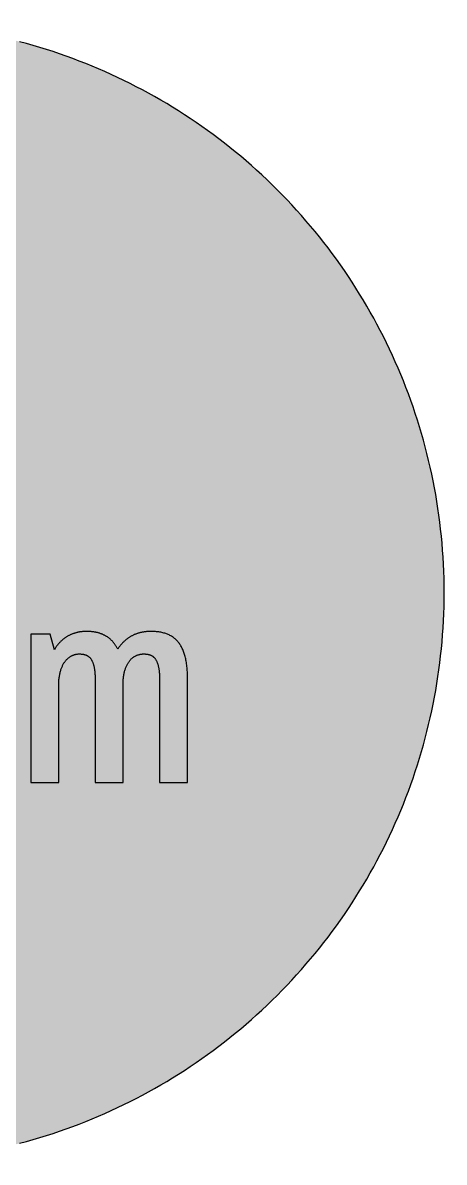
# Model space of a CAD drawing. Header units: millimetres. Extents: x 0 to 212, y 0 to 212.
# Drawn here: x 133.5 to 211.7, y 0.1 to 211.7 of the extents above; entities that cross this region are included whole.
import ezdxf

# ---------------------------------------------------------------- set-up
doc = ezdxf.new("R2010")
doc.units = ezdxf.units.MM

msp = doc.modelspace()

# ---------------------------------------------------------------- hatches: boundary and pattern name
for color, points in [(254, [(211.7189, 105.8869), (211.709, 107.2007), (211.6861, 108.5139), (211.6455, 109.8245), (211.5871, 111.1326), (211.5134, 112.4407), (211.4245, 113.7437), (211.3204, 115.0468), (211.201, 116.3447), (211.0638, 117.6426), (210.9114, 118.9355), (210.7413, 120.2258), (210.5584, 121.5136), (210.3577, 122.7988), (210.1418, 124.079), (209.9107, 125.3566), (209.6643, 126.6292), (209.4027, 127.8992), (209.1258, 129.1641), (208.8337, 130.4239), (208.5264, 131.6812), (208.2038, 132.936), (207.866, 134.1831), (207.5104, 135.4277), (207.1421, 136.6647), (206.7611, 137.8991), (206.3623, 139.1285), (205.9483, 140.3502), (205.5216, 141.5694), (205.0771, 142.781), (204.6199, 143.9901), (204.1474, 145.1915), (203.6623, 146.3853), (203.1619, 147.574), (202.6463, 148.7576), (202.1154, 149.9362), (201.5693, 151.1046), (201.0105, 152.2705), (200.439, 153.4262), (199.8523, 154.5768), (199.2503, 155.7198), (198.6356, 156.8577), (198.0057, 157.9855), (197.3605, 159.1081), (196.7052, 160.2232), (196.0321, 161.3281), (195.3489, 162.4279), (194.6504, 163.5176), (193.9366, 164.6022), (193.2102, 165.6766), (192.471, 166.7434), (191.7167, 167.8), (190.9521, 168.849), (190.1698, 169.8904), (189.3773, 170.9217), (188.5696, 171.9428), (187.7517, 172.9562), (186.9161, 173.9621), (186.0702, 174.9552), (185.2117, 175.9407), (184.338, 176.9161), (183.454, 177.8838), (182.5549, 178.8389), (181.643, 179.7837), (180.721, 180.7185), (179.7837, 181.643), (178.8389, 182.5549), (177.8838, 183.454), (176.9161, 184.338), (175.9407, 185.2117), (174.9552, 186.0702), (173.9621, 186.9161), (172.9562, 187.7492), (171.9428, 188.5696), (170.9217, 189.3773), (169.8904, 190.1698), (168.849, 190.9496), (167.8, 191.7167), (166.7408, 192.471), (165.6766, 193.2102), (164.6022, 193.9366), (163.5176, 194.6504), (162.4279, 195.3489), (161.3281, 196.0321), (160.2232, 196.7052), (159.1081, 197.3631), (157.9855, 198.0057), (156.8577, 198.6356), (155.7198, 199.2503), (154.5768, 199.8523), (153.4262, 200.439), (152.2705, 201.0131), (151.1046, 201.5719), (149.9362, 202.1154), (148.7576, 202.6463), (147.574, 203.1619), (146.3853, 203.6623), (145.1889, 204.15), (143.9875, 204.6199), (142.781, 205.0796), (141.5694, 205.5216), (140.3502, 205.9483), (139.1285, 206.3623), (137.8991, 206.7611), (136.6647, 207.1446), (135.4252, 207.5129), (134.1831, 207.866), (132.9334, 208.2038), (131.6812, 208.5264), (130.4239, 208.8337), (129.1641, 209.1284), (127.8966, 209.4052), (126.6292, 209.6668), (125.3541, 209.9132), (124.0765, 210.1444), (122.7963, 210.3603), (121.5136, 210.5584), (120.2258, 210.7438), (118.9355, 210.9114), (117.6401, 211.0638), (116.3447, 211.201), (115.0468, 211.3229), (113.7437, 211.4271), (112.4382, 211.516), (111.1326, 211.5896), (109.8245, 211.6455), (108.5113, 211.6861), (107.1982, 211.7115), (105.885, 211.7192), (104.5693, 211.7115), (103.2561, 211.6861), (101.9454, 211.6455), (100.6373, 211.5896), (99.3292, 211.516), (98.0262, 211.4271), (96.7232, 211.3229), (95.4253, 211.201), (94.1273, 211.0638), (92.8345, 210.9114), (91.5441, 210.7438), (90.2564, 210.5584), (88.9711, 210.3603), (87.691, 210.1444), (86.4133, 209.9132), (85.1408, 209.6668), (83.8708, 209.4052), (82.6059, 209.1284), (81.346, 208.8337), (80.0887, 208.5264), (78.834, 208.2038), (77.5868, 207.866), (76.3422, 207.5129), (75.1053, 207.1446), (73.8708, 206.7611), (72.6415, 206.3623), (71.4197, 205.9483), (70.2005, 205.5216), (68.9889, 205.0796), (67.7799, 204.6199), (66.5785, 204.15), (65.3847, 203.6623), (64.196, 203.1619), (63.0123, 202.6463), (61.8338, 202.1154), (60.6628, 201.5719), (59.4995, 201.0131), (58.3438, 200.439), (57.1932, 199.8523), (56.0502, 199.2503), (54.9123, 198.6356), (53.7845, 198.0057), (52.6618, 197.3631), (51.5468, 196.7052), (50.4419, 196.0321), (49.342, 195.3489), (48.2524, 194.6504), (47.1678, 193.9366), (46.0934, 193.2102), (45.0266, 192.471), (43.9699, 191.7167), (42.9209, 190.9496), (41.8795, 190.1698), (40.8483, 189.3773), (39.8272, 188.5696), (38.8137, 187.7492), (37.8079, 186.9161), (36.8148, 186.0702), (35.8292, 185.2117), (34.8539, 184.338), (33.8861, 183.454), (32.9311, 182.5549), (31.9862, 181.643), (31.049, 180.7185), (30.1269, 179.7837), (29.2151, 178.8389), (28.3159, 177.8838), (27.432, 176.9161), (26.5582, 175.9407), (25.6997, 174.9552), (24.8539, 173.9621), (24.0208, 172.9562), (23.2004, 171.9428), (22.3926, 170.9217), (21.6002, 169.8904), (20.8204, 168.849), (20.0533, 167.8), (19.2989, 166.7434), (18.5598, 165.6766), (17.8333, 164.6022), (17.1196, 163.5176), (16.4211, 162.4279), (15.7378, 161.3281), (15.0647, 160.2232), (14.4069, 159.1081), (13.7643, 157.9855), (13.1343, 156.8577), (12.5197, 155.7198), (11.9177, 154.5768), (11.3309, 153.4262), (10.7569, 152.2705), (10.1981, 151.1046), (9.6545, 149.9362), (9.1237, 148.7576), (8.6081, 147.574), (8.1077, 146.3853), (7.62, 145.1915), (7.1501, 143.9901), (6.6904, 142.781), (6.2484, 141.5694), (5.8217, 140.3502), (5.4077, 139.1285), (5.0089, 137.8991), (4.6253, 136.6647), (4.257, 135.4277), (3.904, 134.1831), (3.5662, 132.936), (3.2436, 131.6812), (2.9362, 130.4239), (2.6416, 129.1641), (2.3647, 127.8992), (2.1031, 126.6292), (1.8567, 125.3566), (1.6256, 124.079), (1.4097, 122.7988), (1.2116, 121.5136), (1.0262, 120.2258), (0.8585, 118.9355), (0.7061, 117.6426), (0.569, 116.3447), (0.447, 115.0468), (0.3429, 113.7437), (0.254, 112.4407), (0.1803, 111.1326), (0.1245, 109.8245), (0.0838, 108.5139), (0.0584, 107.2007), (0.0508, 105.885), (0.0584, 104.5718), (0.0838, 103.2586), (0.1245, 101.9454), (0.1803, 100.6373), (0.254, 99.3318), (0.3429, 98.0262), (0.447, 96.7232), (0.569, 95.4253), (0.7061, 94.1299), (0.8585, 92.8345), (1.0262, 91.5441), (1.2116, 90.2564), (1.4097, 88.9737), (1.6256, 87.6935), (1.8567, 86.4159), (2.1031, 85.1408), (2.3647, 83.8733), (2.6416, 82.6059), (2.9362, 81.346), (3.2436, 80.0887), (3.5662, 78.8365), (3.904, 77.5868), (4.257, 76.3448), (4.6253, 75.1053), (5.0089, 73.8708), (5.4077, 72.6415), (5.8217, 71.4197), (6.2484, 70.2005), (6.6904, 68.9889), (7.1501, 67.7824), (7.62, 66.581), (8.1077, 65.3847), (8.6081, 64.196), (9.1237, 63.0123), (9.6545, 61.8338), (10.1981, 60.6654), (10.7569, 59.4995), (11.3309, 58.3438), (11.9177, 57.1932), (12.5197, 56.0502), (13.1343, 54.9123), (13.7643, 53.7845), (14.4069, 52.6618), (15.0647, 51.5468), (15.7378, 50.4419), (16.4211, 49.342), (17.1196, 48.2524), (17.8333, 47.1678), (18.5598, 46.0934), (19.2989, 45.0291), (20.0533, 43.9699), (20.8204, 42.9209), (21.6002, 41.8795), (22.3926, 40.8483), (23.2004, 39.8272), (24.0208, 38.8137), (24.8539, 37.8079), (25.6997, 36.8148), (26.5582, 35.8292), (27.432, 34.8539), (28.3159, 33.8861), (29.2151, 32.9311), (30.1269, 31.9862), (31.049, 31.049), (31.9862, 30.1269), (32.9311, 29.2151), (33.8861, 28.3159), (34.8539, 27.432), (35.8292, 26.5582), (36.8148, 25.6997), (37.8079, 24.8539), (38.8137, 24.0182), (39.8272, 23.2004), (40.8483, 22.3926), (41.8795, 21.6002), (42.9209, 20.8178), (43.9699, 20.0533), (45.0266, 19.2989), (46.0934, 18.5598), (47.1678, 17.8333), (48.2524, 17.1196), (49.342, 16.4211), (50.4419, 15.7378), (51.5468, 15.0647), (52.6618, 14.4094), (53.7845, 13.7643), (54.9123, 13.1343), (56.0502, 12.5197), (57.1932, 11.9177), (58.3438, 11.3309), (59.4995, 10.7594), (60.6628, 10.2006), (61.8338, 9.6545), (63.0123, 9.1237), (64.196, 8.6081), (65.3847, 8.1077), (66.5785, 7.6225), (67.7799, 7.1501), (68.9889, 6.6929), (70.2005, 6.2484), (71.4197, 5.8217), (72.6415, 5.4077), (73.8708, 5.0089), (75.1053, 4.6279), (76.3422, 4.2596), (77.5868, 3.904), (78.834, 3.5662), (80.0887, 3.2436), (81.346, 2.9362), (82.6059, 2.6441), (83.8708, 2.3673), (85.1408, 2.1057), (86.4133, 1.8593), (87.691, 1.6281), (88.9711, 1.4122), (90.2564, 1.2116), (91.5441, 1.0287), (92.8345, 0.8585), (94.1273, 0.7061), (95.4253, 0.569), (96.7232, 0.4496), (98.0262, 0.3454), (99.3292, 0.2565), (100.6373, 0.1829), (101.9454, 0.1245), (103.2561, 0.0838), (104.5693, 0.061), (105.885, 0.0533), (107.1982, 0.061), (108.5113, 0.0838), (109.8245, 0.1245), (111.1326, 0.1829), (112.4382, 0.2565), (113.7437, 0.3454), (115.0468, 0.4496), (116.3447, 0.569), (117.6401, 0.7061), (118.9355, 0.8585), (120.2258, 1.0287), (121.5136, 1.2116), (122.7963, 1.4122), (124.0765, 1.6281), (125.3541, 1.8593), (126.6292, 2.1057), (127.8966, 2.3673), (129.1641, 2.6441), (130.4239, 2.9362), (131.6812, 3.2436), (132.9334, 3.5662), (134.1831, 3.904), (135.4252, 4.2596), (136.6647, 4.6279), (137.8991, 5.0089), (139.1285, 5.4077), (140.3502, 5.8217), (141.5694, 6.2484), (142.781, 6.6929), (143.9875, 7.1501), (145.1889, 7.6225), (146.3853, 8.1077), (147.574, 8.6081), (148.7576, 9.1237), (149.9362, 9.6545), (151.1046, 10.2006), (152.2705, 10.7594), (153.4262, 11.3309), (154.5768, 11.9177), (155.7198, 12.5197), (156.8577, 13.1343), (157.9855, 13.7643), (159.1081, 14.4094), (160.2232, 15.0647), (161.3281, 15.7378), (162.4279, 16.4211), (163.5176, 17.1196), (164.6022, 17.8333), (165.6766, 18.5598), (166.7408, 19.2989), (167.8, 20.0533), (168.849, 20.8178), (169.8904, 21.6002), (170.9217, 22.3926), (171.9428, 23.2004), (172.9562, 24.0182), (173.9621, 24.8539), (174.9552, 25.6997), (175.9407, 26.5582), (176.9161, 27.432), (177.8838, 28.3159), (178.8389, 29.2151), (179.7837, 30.1269), (180.721, 31.049), (181.643, 31.9862), (182.5549, 32.9311), (183.454, 33.8861), (184.338, 34.8539), (185.2117, 35.8292), (186.0702, 36.8148), (186.9161, 37.8079), (187.7517, 38.8137), (188.5696, 39.8272), (189.3773, 40.8483), (190.1698, 41.8795), (190.9521, 42.9209), (191.7167, 43.9699), (192.471, 45.0291), (193.2102, 46.0934), (193.9366, 47.1678), (194.6504, 48.2524), (195.3489, 49.342), (196.0321, 50.4419), (196.7052, 51.5468), (197.3605, 52.6618), (198.0057, 53.7845), (198.6356, 54.9123), (199.2503, 56.0502), (199.8523, 57.1932), (200.439, 58.3438), (201.0105, 59.4995), (201.5693, 60.6654), (202.1154, 61.8338), (202.6463, 63.0123), (203.1619, 64.196), (203.6623, 65.3847), (204.1474, 66.581), (204.6199, 67.7824), (205.0771, 68.9889), (205.5216, 70.2005), (205.9483, 71.4197), (206.3623, 72.6415), (206.7611, 73.8708), (207.1421, 75.1053), (207.5104, 76.3448), (207.866, 77.5868), (208.2038, 78.8365), (208.5264, 80.0887), (208.8337, 81.346), (209.1258, 82.6059), (209.4027, 83.8733), (209.6643, 85.1408), (209.9107, 86.4159), (210.1418, 87.6935), (210.3577, 88.9737), (210.5584, 90.2564), (210.7413, 91.5441), (210.9114, 92.8345), (211.0638, 94.1299), (211.201, 95.4253), (211.3204, 96.7232), (211.4245, 98.0262), (211.5134, 99.3318), (211.5871, 100.6373), (211.6455, 101.9454), (211.6861, 103.2586), (211.709, 104.5718), (211.7166, 105.885)]), (59, [(152.1354, 70.6092), (152.1354, 88.7578), (152.1358, 88.9686), (152.1409, 89.1743), (152.1485, 89.375), (152.1587, 89.5706), (152.1739, 89.7636), (152.1892, 89.949), (152.2095, 90.1319), (152.2324, 90.3097), (152.2578, 90.4824), (152.2857, 90.6501), (152.3162, 90.8152), (152.3492, 90.9752), (152.3848, 91.1301), (152.4229, 91.28), (152.4635, 91.4273), (152.5067, 91.5695), (152.5499, 91.7092), (152.5981, 91.8439), (152.6464, 91.9734), (152.6972, 92.1004), (152.7505, 92.2223), (152.8064, 92.3392), (152.8623, 92.4535), (152.9207, 92.5652), (152.9817, 92.6719), (153.0426, 92.776), (153.1061, 92.8751), (153.1722, 92.9716), (153.2382, 93.0631), (153.3042, 93.1545), (153.3728, 93.2383), (153.4439, 93.3221), (153.5151, 93.4009), (153.5887, 93.4771), (153.6598, 93.5482), (153.736, 93.6168), (153.8097, 93.6828), (153.8859, 93.7463), (153.9646, 93.8073), (154.0408, 93.8632), (154.1196, 93.919), (154.1983, 93.9698), (154.2771, 94.0181), (154.3583, 94.0638), (154.4371, 94.107), (154.5184, 94.1476), (154.5996, 94.1832), (154.6784, 94.2188), (154.7597, 94.2518), (154.8409, 94.2823), (154.9222, 94.3102), (155.0035, 94.3356), (155.0848, 94.3585), (155.1635, 94.3788), (155.2448, 94.3966), (155.3261, 94.4143), (155.4048, 94.427), (155.4836, 94.4397), (155.5623, 94.4499), (155.641, 94.4575), (155.7172, 94.4651), (155.7934, 94.4702), (155.8696, 94.4728), (155.9433, 94.4728), (156.0347, 94.4728), (156.1262, 94.4702), (156.2125, 94.4651), (156.3014, 94.4601), (156.3853, 94.4524), (156.4691, 94.4448), (156.5529, 94.4347), (156.6342, 94.422), (156.7129, 94.4067), (156.7917, 94.3915), (156.8704, 94.3737), (156.9441, 94.3534), (157.0203, 94.3305), (157.0914, 94.3077), (157.1625, 94.2823), (157.2336, 94.2543), (157.3022, 94.2238), (157.3682, 94.1908), (157.4343, 94.1553), (157.5003, 94.1172), (157.5613, 94.0791), (157.6248, 94.0359), (157.6832, 93.9927), (157.7416, 93.9444), (157.8, 93.8962), (157.8559, 93.8428), (157.9093, 93.7895), (157.9626, 93.7311), (158.0134, 93.6701), (158.0642, 93.6066), (158.1125, 93.5431), (158.1607, 93.4745), (158.2064, 93.4009), (158.2496, 93.3272), (158.2928, 93.251), (158.3334, 93.1697), (158.3741, 93.0859), (158.4122, 92.9996), (158.4503, 92.9081), (158.4858, 92.8167), (158.5214, 92.7202), (158.5519, 92.6186), (158.5849, 92.517), (158.6154, 92.4103), (158.6433, 92.3011), (158.6687, 92.1868), (158.6967, 92.0699), (158.7195, 91.9505), (158.7424, 91.8261), (158.7627, 91.6965), (158.783, 91.567), (158.8008, 91.4298), (158.8186, 91.2927), (158.8338, 91.1479), (158.8465, 91.0006), (158.8592, 90.8507), (158.8719, 90.6958), (158.8795, 90.5383), (158.8897, 90.3757), (158.8948, 90.2081), (158.8999, 90.0354), (158.9049, 89.8601), (158.9075, 89.6823), (158.9075, 89.4969), (158.9084, 70.6092), (164.0939, 70.6092), (164.0939, 89.7636), (164.0916, 90.0506), (164.0865, 90.3326), (164.0789, 90.6094), (164.0688, 90.8837), (164.0561, 91.1504), (164.0383, 91.4121), (164.0205, 91.6686), (163.9976, 91.9226), (163.9722, 92.169), (163.9418, 92.4128), (163.9113, 92.649), (163.8757, 92.8827), (163.8376, 93.1088), (163.7944, 93.3323), (163.7513, 93.5507), (163.703, 93.7641), (163.6522, 93.9724), (163.5989, 94.1756), (163.5404, 94.3737), (163.4795, 94.5667), (163.416, 94.7572), (163.3474, 94.9401), (163.2763, 95.1205), (163.2026, 95.2957), (163.1239, 95.4659), (163.0451, 95.631), (162.9588, 95.7936), (162.8724, 95.9485), (162.781, 96.1009), (162.6845, 96.2482), (162.5879, 96.3905), (162.4863, 96.5302), (162.3797, 96.6622), (162.2704, 96.7918), (162.1587, 96.9162), (162.0418, 97.0356), (161.9225, 97.1525), (161.8005, 97.2642), (161.6735, 97.3709), (161.544, 97.4725), (161.4094, 97.569), (161.2697, 97.663), (161.13, 97.7519), (160.9827, 97.8383), (160.8353, 97.917), (160.6829, 97.9932), (160.5255, 98.0669), (160.3654, 98.1329), (160.2003, 98.1964), (160.0327, 98.2574), (159.86, 98.3107), (159.6847, 98.3615), (159.5044, 98.4098), (159.3215, 98.4504), (159.1335, 98.491), (158.943, 98.5241), (158.7475, 98.5545), (158.5493, 98.5799), (158.3461, 98.6028), (158.1379, 98.6206), (157.927, 98.6333), (157.7111, 98.6434), (157.4902, 98.6511), (157.2666, 98.6511), (157.1498, 98.6511), (157.0355, 98.6485), (156.9187, 98.646), (156.8044, 98.6409), (156.6901, 98.6333), (156.5758, 98.6257), (156.464, 98.6155), (156.3497, 98.6053), (156.2379, 98.5926), (156.1262, 98.5774), (156.0144, 98.5622), (155.9052, 98.5444), (155.7934, 98.5266), (155.6842, 98.5063), (155.575, 98.4834), (155.4683, 98.4606), (155.3591, 98.4352), (155.2524, 98.4072), (155.1457, 98.3793), (155.0391, 98.3488), (154.9349, 98.3183), (154.8308, 98.2853), (154.7266, 98.2497), (154.6225, 98.2142), (154.5209, 98.1761), (154.4193, 98.138), (154.3177, 98.0948), (154.2161, 98.0542), (154.117, 98.0084), (154.018, 97.9627), (153.9189, 97.9145), (153.8199, 97.8662), (153.7233, 97.8154), (153.6268, 97.7621), (153.5328, 97.7062), (153.4389, 97.6503), (153.3449, 97.5944), (153.2509, 97.5335), (153.1569, 97.4725), (153.0655, 97.409), (152.9766, 97.3455), (152.8851, 97.2795), (152.7962, 97.2109), (152.7073, 97.1398), (152.621, 97.0686), (152.5346, 96.995), (152.4483, 96.9213), (152.3644, 96.8451), (152.2781, 96.7664), (152.1968, 96.6851), (152.113, 96.6038), (152.0317, 96.52), (151.9504, 96.4336), (151.8717, 96.3473), (151.7929, 96.2558), (151.7167, 96.1669), (151.638, 96.073), (151.5618, 95.979), (151.4881, 95.8825), (151.4145, 95.7834), (151.3408, 95.6818), (151.2697, 95.5802), (151.1986, 95.4761), (151.1275, 95.3719), (151.0741, 95.4735), (151.0208, 95.5751), (150.9674, 95.6767), (150.9116, 95.7732), (150.8531, 95.8698), (150.7947, 95.9663), (150.7363, 96.0577), (150.6753, 96.1492), (150.6118, 96.2406), (150.5483, 96.327), (150.4848, 96.4159), (150.4188, 96.4997), (150.3528, 96.5835), (150.2842, 96.6648), (150.2156, 96.7435), (150.1445, 96.8223), (150.0734, 96.8985), (150.0022, 96.9721), (149.9286, 97.0458), (149.8524, 97.1169), (149.7762, 97.188), (149.7, 97.2541), (149.6212, 97.3226), (149.54, 97.3861), (149.4612, 97.4496), (149.3774, 97.5106), (149.2936, 97.5716), (149.2098, 97.63), (149.1234, 97.6859), (149.037, 97.7392), (148.9507, 97.7925), (148.8592, 97.8459), (148.7703, 97.8941), (148.6789, 97.9449), (148.5849, 97.9907), (148.4909, 98.0364), (148.3944, 98.0796), (148.2979, 98.1202), (148.2014, 98.1608), (148.1023, 98.2015), (148.0033, 98.237), (147.9017, 98.2726), (147.7975, 98.3056), (147.6934, 98.3386), (147.5892, 98.3691), (147.4826, 98.3996), (147.3759, 98.4275), (147.2667, 98.4529), (147.1574, 98.4758), (147.0457, 98.4987), (146.9339, 98.5215), (146.8196, 98.5393), (146.7053, 98.5571), (146.5885, 98.5749), (146.4716, 98.5901), (146.3548, 98.6028), (146.2329, 98.613), (146.1135, 98.6231), (145.9916, 98.6333), (145.8671, 98.6409), (145.7427, 98.646), (145.6157, 98.6485), (145.4887, 98.6511), (145.3617, 98.6511), (145.2524, 98.6511), (145.1432, 98.6485), (145.034, 98.646), (144.9248, 98.6409), (144.8181, 98.6358), (144.7089, 98.6257), (144.6022, 98.618), (144.493, 98.6079), (144.3863, 98.5952), (144.2796, 98.5799), (144.1729, 98.5647), (144.0663, 98.5495), (143.9596, 98.5291), (143.8554, 98.5088), (143.7488, 98.4885), (143.6446, 98.4656), (143.5405, 98.4402), (143.4363, 98.4148), (143.3322, 98.3869), (143.2306, 98.3564), (143.1265, 98.3259), (143.0249, 98.2929), (142.9233, 98.2599), (142.8217, 98.2218), (142.7226, 98.1837), (142.621, 98.1456), (142.5219, 98.105), (142.4229, 98.0618), (142.3238, 98.0161), (142.2273, 97.9703), (142.1308, 97.9221), (142.0343, 97.8713), (141.9377, 97.8205), (141.8438, 97.7671), (141.7472, 97.7113), (141.6533, 97.6554), (141.5618, 97.5944), (141.4704, 97.5335), (141.3764, 97.4725), (141.2875, 97.4065), (141.1961, 97.3404), (141.1072, 97.2718), (141.0208, 97.2033), (140.9319, 97.1296), (140.8455, 97.0559), (140.7592, 96.9797), (140.6754, 96.901), (140.5915, 96.8223), (140.5077, 96.741), (140.4264, 96.6572), (140.3452, 96.5708), (140.2639, 96.4819), (140.1851, 96.393), (140.1064, 96.3016), (140.0302, 96.2076), (139.954, 96.1111), (139.8778, 96.012), (139.8041, 95.9129), (139.7305, 95.8088), (139.6594, 95.7047), (139.5882, 95.598), (139.5171, 95.4913), (139.4485, 95.3795), (139.3825, 95.2652), (138.5895, 98.1244), (134.9897, 98.1244), (134.9897, 70.6092), (140.177, 70.6092), (140.177, 88.4407), (140.1775, 88.6612), (140.1826, 88.8797), (140.1902, 89.093), (140.2004, 89.3013), (140.2156, 89.502), (140.2334, 89.7001), (140.2537, 89.8931), (140.2766, 90.0811), (140.302, 90.264), (140.3299, 90.4418), (140.3629, 90.6145), (140.396, 90.7847), (140.4315, 90.9472), (140.4696, 91.1073), (140.5128, 91.2622), (140.556, 91.4146), (140.6017, 91.5594), (140.6474, 91.7016), (140.6982, 91.8388), (140.749, 91.9734), (140.8049, 92.1004), (140.8608, 92.2274), (140.9167, 92.3468), (140.9776, 92.4636), (141.0386, 92.5779), (141.0995, 92.6871), (141.163, 92.7913), (141.2291, 92.8929), (141.2977, 92.9894), (141.3637, 93.0834), (141.4348, 93.1748), (141.5059, 93.2612), (141.5771, 93.345), (141.6507, 93.4237), (141.7244, 93.4999), (141.798, 93.5736), (141.8742, 93.6447), (141.9504, 93.7108), (142.0266, 93.7743), (142.1054, 93.8327), (142.1841, 93.8911), (142.2629, 93.9444), (142.3416, 93.9952), (142.4203, 94.0435), (142.5016, 94.0892), (142.5804, 94.1299), (142.6616, 94.1705), (142.7429, 94.2061), (142.8217, 94.2416), (142.9029, 94.2721), (142.9842, 94.3026), (143.063, 94.328), (143.1442, 94.3534), (143.223, 94.3737), (143.3017, 94.394), (143.3805, 94.4118), (143.4592, 94.427), (143.5354, 94.4397), (143.6116, 94.4499), (143.6878, 94.4575), (143.764, 94.4651), (143.8377, 94.4702), (143.9113, 94.4728), (143.985, 94.4728), (144.0764, 94.4728), (144.1653, 94.4702), (144.2542, 94.4651), (144.3406, 94.4601), (144.4269, 94.4524), (144.5108, 94.4448), (144.592, 94.4347), (144.6733, 94.422), (144.7546, 94.4067), (144.8333, 94.3915), (144.9095, 94.3737), (144.9857, 94.3534), (145.0594, 94.3305), (145.1331, 94.3077), (145.2042, 94.2823), (145.2728, 94.2543), (145.3413, 94.2238), (145.4099, 94.1908), (145.476, 94.1553), (145.5395, 94.1172), (145.603, 94.0791), (145.6639, 94.0359), (145.7249, 93.9927), (145.7833, 93.9444), (145.8392, 93.8962), (145.8951, 93.8428), (145.9509, 93.7895), (146.0043, 93.7311), (146.0551, 93.6701), (146.1059, 93.6066), (146.1541, 93.5431), (146.1999, 93.4745), (146.2456, 93.4009), (146.2913, 93.3272), (146.3345, 93.251), (146.3751, 93.1697), (146.4158, 93.0859), (146.4539, 92.9996), (146.492, 92.9081), (146.5275, 92.8167), (146.5605, 92.7202), (146.5936, 92.6186), (146.6266, 92.517), (146.6545, 92.4103), (146.685, 92.3011), (146.7104, 92.1868), (146.7358, 92.0699), (146.7612, 91.9505), (146.7841, 91.8261), (146.8044, 91.6965), (146.8247, 91.567), (146.8425, 91.4298), (146.8603, 91.2927), (146.8755, 91.1479), (146.8882, 91.0006), (146.9009, 90.8507), (146.9136, 90.6958), (146.9212, 90.5383), (146.9314, 90.3757), (146.9365, 90.2081), (146.9415, 90.0354), (146.9466, 89.8601), (146.9492, 89.6823), (146.9492, 89.4969), (146.9499, 70.6092)])]:
    msp.add_hatch(color=color).paths.add_polyline_path(points)

# ---------------------------------------------------------------- linework, layer by layer
at = {"color": 254}
for points in [[(211.7189, 105.8869), (211.709, 107.2007), (211.6861, 108.5139), (211.6455, 109.8245), (211.5871, 111.1326), (211.5134, 112.4407), (211.4245, 113.7437), (211.3204, 115.0468), (211.201, 116.3447), (211.0638, 117.6426), (210.9114, 118.9355), (210.7413, 120.2258), (210.5584, 121.5136), (210.3577, 122.7988), (210.1418, 124.079), (209.9107, 125.3566), (209.6643, 126.6292), (209.4027, 127.8992), (209.1258, 129.1641), (208.8337, 130.4239), (208.5264, 131.6812), (208.2038, 132.936), (207.866, 134.1831), (207.5104, 135.4277), (207.1421, 136.6647), (206.7611, 137.8991), (206.3623, 139.1285), (205.9483, 140.3502), (205.5216, 141.5694), (205.0771, 142.781), (204.6199, 143.9901), (204.1474, 145.1915), (203.6623, 146.3853), (203.1619, 147.574), (202.6463, 148.7576), (202.1154, 149.9362), (201.5693, 151.1046), (201.0105, 152.2705), (200.439, 153.4262), (199.8523, 154.5768), (199.2503, 155.7198), (198.6356, 156.8577), (198.0057, 157.9855), (197.3605, 159.1081), (196.7052, 160.2232), (196.0321, 161.3281), (195.3489, 162.4279), (194.6504, 163.5176), (193.9366, 164.6022), (193.2102, 165.6766), (192.471, 166.7434), (191.7167, 167.8), (190.9521, 168.849), (190.1698, 169.8904), (189.3773, 170.9217), (188.5696, 171.9428), (187.7517, 172.9562), (186.9161, 173.9621), (186.0702, 174.9552), (185.2117, 175.9407), (184.338, 176.9161), (183.454, 177.8838), (182.5549, 178.8389), (181.643, 179.7837), (180.721, 180.7185), (179.7837, 181.643), (178.8389, 182.5549), (177.8838, 183.454), (176.9161, 184.338), (175.9407, 185.2117), (174.9552, 186.0702), (173.9621, 186.9161), (172.9562, 187.7492), (171.9428, 188.5696), (170.9217, 189.3773), (169.8904, 190.1698), (168.849, 190.9496), (167.8, 191.7167), (166.7408, 192.471), (165.6766, 193.2102), (164.6022, 193.9366), (163.5176, 194.6504), (162.4279, 195.3489), (161.3281, 196.0321), (160.2232, 196.7052), (159.1081, 197.3631), (157.9855, 198.0057), (156.8577, 198.6356), (155.7198, 199.2503), (154.5768, 199.8523), (153.4262, 200.439), (152.2705, 201.0131), (151.1046, 201.5719), (149.9362, 202.1154), (148.7576, 202.6463), (147.574, 203.1619), (146.3853, 203.6623), (145.1889, 204.15), (143.9875, 204.6199), (142.781, 205.0796), (141.5694, 205.5216), (140.3502, 205.9483), (139.1285, 206.3623), (137.8991, 206.7611), (136.6647, 207.1446), (135.4252, 207.5129), (134.1831, 207.866), (132.9334, 208.2038)], [(132.9334, 3.5662), (134.1831, 3.904), (135.4252, 4.2596), (136.6647, 4.6279), (137.8991, 5.0089), (139.1285, 5.4077), (140.3502, 5.8217), (141.5694, 6.2484), (142.781, 6.6929), (143.9875, 7.1501), (145.1889, 7.6225), (146.3853, 8.1077), (147.574, 8.6081), (148.7576, 9.1237), (149.9362, 9.6545), (151.1046, 10.2006), (152.2705, 10.7594), (153.4262, 11.3309), (154.5768, 11.9177), (155.7198, 12.5197), (156.8577, 13.1343), (157.9855, 13.7643), (159.1081, 14.4094), (160.2232, 15.0647), (161.3281, 15.7378), (162.4279, 16.4211), (163.5176, 17.1196), (164.6022, 17.8333), (165.6766, 18.5598), (166.7408, 19.2989), (167.8, 20.0533), (168.849, 20.8178), (169.8904, 21.6002), (170.9217, 22.3926), (171.9428, 23.2004), (172.9562, 24.0182), (173.9621, 24.8539), (174.9552, 25.6997), (175.9407, 26.5582), (176.9161, 27.432), (177.8838, 28.3159), (178.8389, 29.2151), (179.7837, 30.1269), (180.721, 31.049), (181.643, 31.9862), (182.5549, 32.9311), (183.454, 33.8861), (184.338, 34.8539), (185.2117, 35.8292), (186.0702, 36.8148), (186.9161, 37.8079), (187.7517, 38.8137), (188.5696, 39.8272), (189.3773, 40.8483), (190.1698, 41.8795), (190.9521, 42.9209), (191.7167, 43.9699), (192.471, 45.0291), (193.2102, 46.0934), (193.9366, 47.1678), (194.6504, 48.2524), (195.3489, 49.342), (196.0321, 50.4419), (196.7052, 51.5468), (197.3605, 52.6618), (198.0057, 53.7845), (198.6356, 54.9123), (199.2503, 56.0502), (199.8523, 57.1932), (200.439, 58.3438), (201.0105, 59.4995), (201.5693, 60.6654), (202.1154, 61.8338), (202.6463, 63.0123), (203.1619, 64.196), (203.6623, 65.3847), (204.1474, 66.581), (204.6199, 67.7824), (205.0771, 68.9889), (205.5216, 70.2005), (205.9483, 71.4197), (206.3623, 72.6415), (206.7611, 73.8708), (207.1421, 75.1053), (207.5104, 76.3448), (207.866, 77.5868), (208.2038, 78.8365), (208.5264, 80.0887), (208.8337, 81.346), (209.1258, 82.6059), (209.4027, 83.8733), (209.6643, 85.1408), (209.9107, 86.4159), (210.1418, 87.6935), (210.3577, 88.9737), (210.5584, 90.2564), (210.7413, 91.5441), (210.9114, 92.8345), (211.0638, 94.1299), (211.201, 95.4253), (211.3204, 96.7232), (211.4245, 98.0262), (211.5134, 99.3318), (211.5871, 100.6373), (211.6455, 101.9454), (211.6861, 103.2586), (211.709, 104.5718), (211.7166, 105.885), (211.7189, 105.8869)]]:
    msp.add_lwpolyline(points, dxfattribs=at)
at = {"color": 59}
msp.add_lwpolyline([(152.1354, 70.6092), (152.1354, 88.7578), (152.1358, 88.9686), (152.1409, 89.1743), (152.1485, 89.375), (152.1587, 89.5706), (152.1739, 89.7636), (152.1892, 89.949), (152.2095, 90.1319), (152.2324, 90.3097), (152.2578, 90.4824), (152.2857, 90.6501), (152.3162, 90.8152), (152.3492, 90.9752), (152.3848, 91.1301), (152.4229, 91.28), (152.4635, 91.4273), (152.5067, 91.5695), (152.5499, 91.7092), (152.5981, 91.8439), (152.6464, 91.9734), (152.6972, 92.1004), (152.7505, 92.2223), (152.8064, 92.3392), (152.8623, 92.4535), (152.9207, 92.5652), (152.9817, 92.6719), (153.0426, 92.776), (153.1061, 92.8751), (153.1722, 92.9716), (153.2382, 93.0631), (153.3042, 93.1545), (153.3728, 93.2383), (153.4439, 93.3221), (153.5151, 93.4009), (153.5887, 93.4771), (153.6598, 93.5482), (153.736, 93.6168), (153.8097, 93.6828), (153.8859, 93.7463), (153.9646, 93.8073), (154.0408, 93.8632), (154.1196, 93.919), (154.1983, 93.9698), (154.2771, 94.0181), (154.3583, 94.0638), (154.4371, 94.107), (154.5184, 94.1476), (154.5996, 94.1832), (154.6784, 94.2188), (154.7597, 94.2518), (154.8409, 94.2823), (154.9222, 94.3102), (155.0035, 94.3356), (155.0848, 94.3585), (155.1635, 94.3788), (155.2448, 94.3966), (155.3261, 94.4143), (155.4048, 94.427), (155.4836, 94.4397), (155.5623, 94.4499), (155.641, 94.4575), (155.7172, 94.4651), (155.7934, 94.4702), (155.8696, 94.4728), (155.9433, 94.4728), (156.0347, 94.4728), (156.1262, 94.4702), (156.2125, 94.4651), (156.3014, 94.4601), (156.3853, 94.4524), (156.4691, 94.4448), (156.5529, 94.4347), (156.6342, 94.422), (156.7129, 94.4067), (156.7917, 94.3915), (156.8704, 94.3737), (156.9441, 94.3534), (157.0203, 94.3305), (157.0914, 94.3077), (157.1625, 94.2823), (157.2336, 94.2543), (157.3022, 94.2238), (157.3682, 94.1908), (157.4343, 94.1553), (157.5003, 94.1172), (157.5613, 94.0791), (157.6248, 94.0359), (157.6832, 93.9927), (157.7416, 93.9444), (157.8, 93.8962), (157.8559, 93.8428), (157.9093, 93.7895), (157.9626, 93.7311), (158.0134, 93.6701), (158.0642, 93.6066), (158.1125, 93.5431), (158.1607, 93.4745), (158.2064, 93.4009), (158.2496, 93.3272), (158.2928, 93.251), (158.3334, 93.1697), (158.3741, 93.0859), (158.4122, 92.9996), (158.4503, 92.9081), (158.4858, 92.8167), (158.5214, 92.7202), (158.5519, 92.6186), (158.5849, 92.517), (158.6154, 92.4103), (158.6433, 92.3011), (158.6687, 92.1868), (158.6967, 92.0699), (158.7195, 91.9505), (158.7424, 91.8261), (158.7627, 91.6965), (158.783, 91.567), (158.8008, 91.4298), (158.8186, 91.2927), (158.8338, 91.1479), (158.8465, 91.0006), (158.8592, 90.8507), (158.8719, 90.6958), (158.8795, 90.5383), (158.8897, 90.3757), (158.8948, 90.2081), (158.8999, 90.0354), (158.9049, 89.8601), (158.9075, 89.6823), (158.9075, 89.4969), (158.9084, 70.6092), (164.0939, 70.6092), (164.0939, 89.7636), (164.0916, 90.0506), (164.0865, 90.3326), (164.0789, 90.6094), (164.0688, 90.8837), (164.0561, 91.1504), (164.0383, 91.4121), (164.0205, 91.6686), (163.9976, 91.9226), (163.9722, 92.169), (163.9418, 92.4128), (163.9113, 92.649), (163.8757, 92.8827), (163.8376, 93.1088), (163.7944, 93.3323), (163.7513, 93.5507), (163.703, 93.7641), (163.6522, 93.9724), (163.5989, 94.1756), (163.5404, 94.3737), (163.4795, 94.5667), (163.416, 94.7572), (163.3474, 94.9401), (163.2763, 95.1205), (163.2026, 95.2957), (163.1239, 95.4659), (163.0451, 95.631), (162.9588, 95.7936), (162.8724, 95.9485), (162.781, 96.1009), (162.6845, 96.2482), (162.5879, 96.3905), (162.4863, 96.5302), (162.3797, 96.6622), (162.2704, 96.7918), (162.1587, 96.9162), (162.0418, 97.0356), (161.9225, 97.1525), (161.8005, 97.2642), (161.6735, 97.3709), (161.544, 97.4725), (161.4094, 97.569), (161.2697, 97.663), (161.13, 97.7519), (160.9827, 97.8383), (160.8353, 97.917), (160.6829, 97.9932), (160.5255, 98.0669), (160.3654, 98.1329), (160.2003, 98.1964), (160.0327, 98.2574), (159.86, 98.3107), (159.6847, 98.3615), (159.5044, 98.4098), (159.3215, 98.4504), (159.1335, 98.491), (158.943, 98.5241), (158.7475, 98.5545), (158.5493, 98.5799), (158.3461, 98.6028), (158.1379, 98.6206), (157.927, 98.6333), (157.7111, 98.6434), (157.4902, 98.6511), (157.2666, 98.6511), (157.1498, 98.6511), (157.0355, 98.6485), (156.9187, 98.646), (156.8044, 98.6409), (156.6901, 98.6333), (156.5758, 98.6257), (156.464, 98.6155), (156.3497, 98.6053), (156.2379, 98.5926), (156.1262, 98.5774), (156.0144, 98.5622), (155.9052, 98.5444), (155.7934, 98.5266), (155.6842, 98.5063), (155.575, 98.4834), (155.4683, 98.4606), (155.3591, 98.4352), (155.2524, 98.4072), (155.1457, 98.3793), (155.0391, 98.3488), (154.9349, 98.3183), (154.8308, 98.2853), (154.7266, 98.2497), (154.6225, 98.2142), (154.5209, 98.1761), (154.4193, 98.138), (154.3177, 98.0948), (154.2161, 98.0542), (154.117, 98.0084), (154.018, 97.9627), (153.9189, 97.9145), (153.8199, 97.8662), (153.7233, 97.8154), (153.6268, 97.7621), (153.5328, 97.7062), (153.4389, 97.6503), (153.3449, 97.5944), (153.2509, 97.5335), (153.1569, 97.4725), (153.0655, 97.409), (152.9766, 97.3455), (152.8851, 97.2795), (152.7962, 97.2109), (152.7073, 97.1398), (152.621, 97.0686), (152.5346, 96.995), (152.4483, 96.9213), (152.3644, 96.8451), (152.2781, 96.7664), (152.1968, 96.6851), (152.113, 96.6038), (152.0317, 96.52), (151.9504, 96.4336), (151.8717, 96.3473), (151.7929, 96.2558), (151.7167, 96.1669), (151.638, 96.073), (151.5618, 95.979), (151.4881, 95.8825), (151.4145, 95.7834), (151.3408, 95.6818), (151.2697, 95.5802), (151.1986, 95.4761), (151.1275, 95.3719), (151.0741, 95.4735), (151.0208, 95.5751), (150.9674, 95.6767), (150.9116, 95.7732), (150.8531, 95.8698), (150.7947, 95.9663), (150.7363, 96.0577), (150.6753, 96.1492), (150.6118, 96.2406), (150.5483, 96.327), (150.4848, 96.4159), (150.4188, 96.4997), (150.3528, 96.5835), (150.2842, 96.6648), (150.2156, 96.7435), (150.1445, 96.8223), (150.0734, 96.8985), (150.0022, 96.9721), (149.9286, 97.0458), (149.8524, 97.1169), (149.7762, 97.188), (149.7, 97.2541), (149.6212, 97.3226), (149.54, 97.3861), (149.4612, 97.4496), (149.3774, 97.5106), (149.2936, 97.5716), (149.2098, 97.63), (149.1234, 97.6859), (149.037, 97.7392), (148.9507, 97.7925), (148.8592, 97.8459), (148.7703, 97.8941), (148.6789, 97.9449), (148.5849, 97.9907), (148.4909, 98.0364), (148.3944, 98.0796), (148.2979, 98.1202), (148.2014, 98.1608), (148.1023, 98.2015), (148.0033, 98.237), (147.9017, 98.2726), (147.7975, 98.3056), (147.6934, 98.3386), (147.5892, 98.3691), (147.4826, 98.3996), (147.3759, 98.4275), (147.2667, 98.4529), (147.1574, 98.4758), (147.0457, 98.4987), (146.9339, 98.5215), (146.8196, 98.5393), (146.7053, 98.5571), (146.5885, 98.5749), (146.4716, 98.5901), (146.3548, 98.6028), (146.2329, 98.613), (146.1135, 98.6231), (145.9916, 98.6333), (145.8671, 98.6409), (145.7427, 98.646), (145.6157, 98.6485), (145.4887, 98.6511), (145.3617, 98.6511), (145.2524, 98.6511), (145.1432, 98.6485), (145.034, 98.646), (144.9248, 98.6409), (144.8181, 98.6358), (144.7089, 98.6257), (144.6022, 98.618), (144.493, 98.6079), (144.3863, 98.5952), (144.2796, 98.5799), (144.1729, 98.5647), (144.0663, 98.5495), (143.9596, 98.5291), (143.8554, 98.5088), (143.7488, 98.4885), (143.6446, 98.4656), (143.5405, 98.4402), (143.4363, 98.4148), (143.3322, 98.3869), (143.2306, 98.3564), (143.1265, 98.3259), (143.0249, 98.2929), (142.9233, 98.2599), (142.8217, 98.2218), (142.7226, 98.1837), (142.621, 98.1456), (142.5219, 98.105), (142.4229, 98.0618), (142.3238, 98.0161), (142.2273, 97.9703), (142.1308, 97.9221), (142.0343, 97.8713), (141.9377, 97.8205), (141.8438, 97.7671), (141.7472, 97.7113), (141.6533, 97.6554), (141.5618, 97.5944), (141.4704, 97.5335), (141.3764, 97.4725), (141.2875, 97.4065), (141.1961, 97.3404), (141.1072, 97.2718), (141.0208, 97.2033), (140.9319, 97.1296), (140.8455, 97.0559), (140.7592, 96.9797), (140.6754, 96.901), (140.5915, 96.8223), (140.5077, 96.741), (140.4264, 96.6572), (140.3452, 96.5708), (140.2639, 96.4819), (140.1851, 96.393), (140.1064, 96.3016), (140.0302, 96.2076), (139.954, 96.1111), (139.8778, 96.012), (139.8041, 95.9129), (139.7305, 95.8088), (139.6594, 95.7047), (139.5882, 95.598), (139.5171, 95.4913), (139.4485, 95.3795), (139.3825, 95.2652), (138.5895, 98.1244), (134.9897, 98.1244), (134.9897, 70.6092), (140.177, 70.6092), (140.177, 88.4407), (140.1775, 88.6612), (140.1826, 88.8797), (140.1902, 89.093), (140.2004, 89.3013), (140.2156, 89.502), (140.2334, 89.7001), (140.2537, 89.8931), (140.2766, 90.0811), (140.302, 90.264), (140.3299, 90.4418), (140.3629, 90.6145), (140.396, 90.7847), (140.4315, 90.9472), (140.4696, 91.1073), (140.5128, 91.2622), (140.556, 91.4146), (140.6017, 91.5594), (140.6474, 91.7016), (140.6982, 91.8388), (140.749, 91.9734), (140.8049, 92.1004), (140.8608, 92.2274), (140.9167, 92.3468), (140.9776, 92.4636), (141.0386, 92.5779), (141.0995, 92.6871), (141.163, 92.7913), (141.2291, 92.8929), (141.2977, 92.9894), (141.3637, 93.0834), (141.4348, 93.1748), (141.5059, 93.2612), (141.5771, 93.345), (141.6507, 93.4237), (141.7244, 93.4999), (141.798, 93.5736), (141.8742, 93.6447), (141.9504, 93.7108), (142.0266, 93.7743), (142.1054, 93.8327), (142.1841, 93.8911), (142.2629, 93.9444), (142.3416, 93.9952), (142.4203, 94.0435), (142.5016, 94.0892), (142.5804, 94.1299), (142.6616, 94.1705), (142.7429, 94.2061), (142.8217, 94.2416), (142.9029, 94.2721), (142.9842, 94.3026), (143.063, 94.328), (143.1442, 94.3534), (143.223, 94.3737), (143.3017, 94.394), (143.3805, 94.4118), (143.4592, 94.427), (143.5354, 94.4397), (143.6116, 94.4499), (143.6878, 94.4575), (143.764, 94.4651), (143.8377, 94.4702), (143.9113, 94.4728), (143.985, 94.4728), (144.0764, 94.4728), (144.1653, 94.4702), (144.2542, 94.4651), (144.3406, 94.4601), (144.4269, 94.4524), (144.5108, 94.4448), (144.592, 94.4347), (144.6733, 94.422), (144.7546, 94.4067), (144.8333, 94.3915), (144.9095, 94.3737), (144.9857, 94.3534), (145.0594, 94.3305), (145.1331, 94.3077), (145.2042, 94.2823), (145.2728, 94.2543), (145.3413, 94.2238), (145.4099, 94.1908), (145.476, 94.1553), (145.5395, 94.1172), (145.603, 94.0791), (145.6639, 94.0359), (145.7249, 93.9927), (145.7833, 93.9444), (145.8392, 93.8962), (145.8951, 93.8428), (145.9509, 93.7895), (146.0043, 93.7311), (146.0551, 93.6701), (146.1059, 93.6066), (146.1541, 93.5431), (146.1999, 93.4745), (146.2456, 93.4009), (146.2913, 93.3272), (146.3345, 93.251), (146.3751, 93.1697), (146.4158, 93.0859), (146.4539, 92.9996), (146.492, 92.9081), (146.5275, 92.8167), (146.5605, 92.7202), (146.5936, 92.6186), (146.6266, 92.517), (146.6545, 92.4103), (146.685, 92.3011), (146.7104, 92.1868), (146.7358, 92.0699), (146.7612, 91.9505), (146.7841, 91.8261), (146.8044, 91.6965), (146.8247, 91.567), (146.8425, 91.4298), (146.8603, 91.2927), (146.8755, 91.1479), (146.8882, 91.0006), (146.9009, 90.8507), (146.9136, 90.6958), (146.9212, 90.5383), (146.9314, 90.3757), (146.9365, 90.2081), (146.9415, 90.0354), (146.9466, 89.8601), (146.9492, 89.6823), (146.9492, 89.4969), (146.9499, 70.6092), (152.1354, 70.6092)], dxfattribs=at)

doc.saveas('drawing.dxf')
